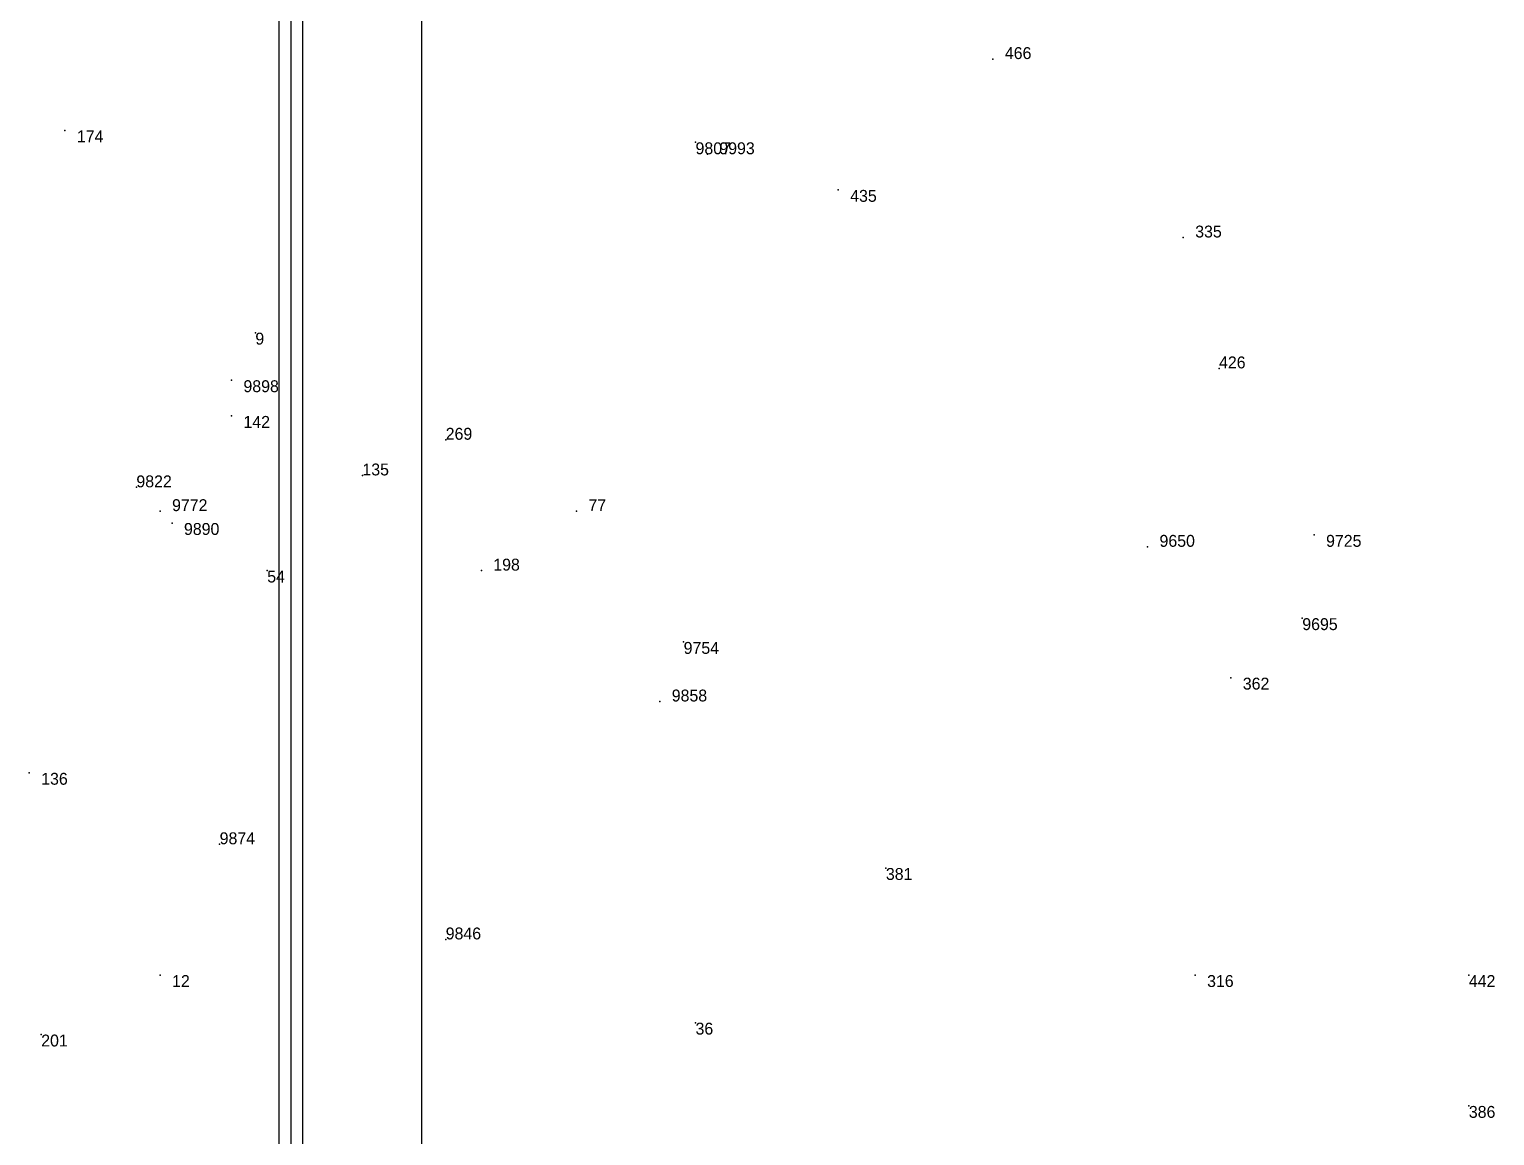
# Model space of a CAD drawing. Extents: x -0.07 to 1.1, y -0.07 to 1.1.
# Drawn here: x 0.188 to 0.3112, y 0.1025 to 0.1955 of the extents above; entities that cross this region are included whole.
import ezdxf

# ---------------------------------------------------------------- set-up
doc = ezdxf.new("R2010")
doc.units = 0
for name, color, linetype in [('Facilities', 3, 'CONTINUOUS'), ('Min_max_boxes', 1, 'CONTINUOUS'), ('Normals', 1, 'CONTINUOUS'), ('Source_points', 5, 'CONTINUOUS'), ('Text', 3, 'CONTINUOUS')]:
    doc.layers.add(name, color=color, linetype=linetype)

msp = doc.modelspace()

# ---------------------------------------------------------------- linework, layer by layer
at = {"layer": 'Facilities', "color": 3}
for p in [(0.269, 0.193), (0.191, 0.187), (0.244, 0.186, 1), (0.245, 0.185, 1), (0.256, 0.182), (0.285, 0.178), (0.207, 0.17), (0.288, 0.167), (0.205, 0.166, 1), (0.205, 0.163), (0.223, 0.161), (0.216, 0.158), (0.197, 0.157, 1), (0.199, 0.155, 1), (0.2, 0.154, 1), (0.234, 0.155), (0.296, 0.153, 1), (0.282, 0.152, 1), (0.208, 0.15), (0.226, 0.15), (0.295, 0.146, 1), (0.243, 0.144, 1), (0.289, 0.141), (0.241, 0.139, 1), (0.188, 0.133), (0.204, 0.127, 1), (0.26, 0.125), (0.223, 0.119, 1), (0.199, 0.116), (0.286, 0.116), (0.309, 0.116), (0.189, 0.111), (0.244, 0.112), (0.309, 0.105)]:
    msp.add_point(p, dxfattribs=at)
at = {"layer": 'Min_max_boxes', "color": 1}
for p, q in [((0.21, 0, 0.433), (0.21, 0.275, 0.433)), ((0.21, 0, 0.749), (0.21, 0.275, 0.749)), ((0.211, 0, 0.42), (0.211, 0.252, 0.42)), ((0.211, 0, 0.503), (0.211, 0.252, 0.503)), ((0.221, 0, 0.423), (0.221, 0.21, 0.423)), ((0.221, 0, 0.539), (0.221, 0.21, 0.539)), ((0.209, 0, 0.777), (0.209, 0.208, 0.777)), ((0.209, 0, 1), (0.209, 0.208, 1))]:
    msp.add_line(p, q, dxfattribs=at)
at = {"layer": 'Normals', "color": 1}
for p, q in [((0.269, 0.193), (0.269, 0.193, 0.1)), ((0.191, 0.187), (0.191, 0.187, 0.1)), ((0.244, 0.186, 1), (0.244, 0.186, 1.1)), ((0.245, 0.185, 1), (0.245, 0.185, 1.1)), ((0.256, 0.182), (0.256, 0.182, 0.1)), ((0.285, 0.178), (0.285, 0.178, 0.1)), ((0.207, 0.17), (0.207, 0.17, 0.1)), ((0.288, 0.167), (0.288, 0.167, 0.1)), ((0.205, 0.166, 1), (0.205, 0.166, 1.1)), ((0.205, 0.163), (0.205, 0.163, 0.1)), ((0.223, 0.161), (0.223, 0.161, 0.1)), ((0.216, 0.158), (0.216, 0.158, 0.1)), ((0.197, 0.157, 1), (0.197, 0.157, 1.1)), ((0.199, 0.155, 1), (0.199, 0.155, 1.1)), ((0.2, 0.154, 1), (0.2, 0.154, 1.1)), ((0.234, 0.155), (0.234, 0.155, 0.1)), ((0.296, 0.153, 1), (0.296, 0.153, 1.1)), ((0.282, 0.152, 1), (0.282, 0.152, 1.1)), ((0.208, 0.15), (0.208, 0.15, 0.1)), ((0.226, 0.15), (0.226, 0.15, 0.1)), ((0.295, 0.146, 1), (0.295, 0.146, 1.1)), ((0.243, 0.144, 1), (0.243, 0.144, 1.1)), ((0.289, 0.141), (0.289, 0.141, 0.1)), ((0.241, 0.139, 1), (0.241, 0.139, 1.1)), ((0.188, 0.133), (0.188, 0.133, 0.1)), ((0.204, 0.127, 1), (0.204, 0.127, 1.1)), ((0.26, 0.125), (0.26, 0.125, 0.1)), ((0.223, 0.119, 1), (0.223, 0.119, 1.1)), ((0.199, 0.116), (0.199, 0.116, 0.1)), ((0.286, 0.116), (0.286, 0.116, 0.1)), ((0.309, 0.116), (0.309, 0.116, 0.1)), ((0.189, 0.111), (0.189, 0.111, 0.1)), ((0.244, 0.112), (0.244, 0.112, 0.1)), ((0.309, 0.105), (0.309, 0.105, 0.1))]:
    msp.add_line(p, q, dxfattribs=at)
at = {"layer": 'Source_points', "color": 5}
for p in [(0.269, 0.193), (0.191, 0.187), (0.244, 0.186, 1), (0.245, 0.185, 1), (0.256, 0.182), (0.285, 0.178), (0.207, 0.17), (0.288, 0.167), (0.205, 0.166, 1), (0.205, 0.163), (0.223, 0.161), (0.216, 0.158), (0.197, 0.157, 1), (0.199, 0.155, 1), (0.2, 0.154, 1), (0.234, 0.155), (0.296, 0.153, 1), (0.282, 0.152, 1), (0.208, 0.15), (0.226, 0.15), (0.295, 0.146, 1), (0.243, 0.144, 1), (0.289, 0.141), (0.241, 0.139, 1), (0.188, 0.133), (0.204, 0.127, 1), (0.26, 0.125), (0.223, 0.119, 1), (0.199, 0.116), (0.286, 0.116), (0.309, 0.116), (0.189, 0.111), (0.244, 0.112), (0.309, 0.105)]:
    msp.add_point(p, dxfattribs=at)

# ---------------------------------------------------------------- texts
at = {"layer": 'Text', "color": 3}
for s, p in [('466', (0.27, 0.193)), ('174', (0.192, 0.186)), ('9807', (0.244, 0.185, 1)), ('9993', (0.246, 0.185, 1)), ('435', (0.257, 0.181)), ('335', (0.286, 0.178)), ('9', (0.207, 0.169)), ('426', (0.288, 0.167)), ('9898', (0.206, 0.165, 1)), ('142', (0.206, 0.162)), ('269', (0.223, 0.161)), ('135', (0.216, 0.158)), ('9822', (0.197, 0.157, 1)), ('9772', (0.2, 0.155, 1)), ('77', (0.235, 0.155)), ('9890', (0.201, 0.153, 1)), ('9650', (0.283, 0.152, 1)), ('9725', (0.297, 0.152, 1)), ('198', (0.227, 0.15)), ('54', (0.208, 0.149)), ('9695', (0.295, 0.145, 1)), ('9754', (0.243, 0.143, 1)), ('362', (0.29, 0.14)), ('9858', (0.242, 0.139, 1)), ('136', (0.189, 0.132)), ('9874', (0.204, 0.127, 1)), ('381', (0.26, 0.124)), ('9846', (0.223, 0.119, 1)), ('12', (0.2, 0.115)), ('316', (0.287, 0.115)), ('442', (0.309, 0.115)), ('201', (0.189, 0.11)), ('36', (0.244, 0.111)), ('386', (0.309, 0.104))]:
    msp.add_text(s, height=0.001, dxfattribs=at).set_placement(p)

doc.saveas('drawing.dxf')
